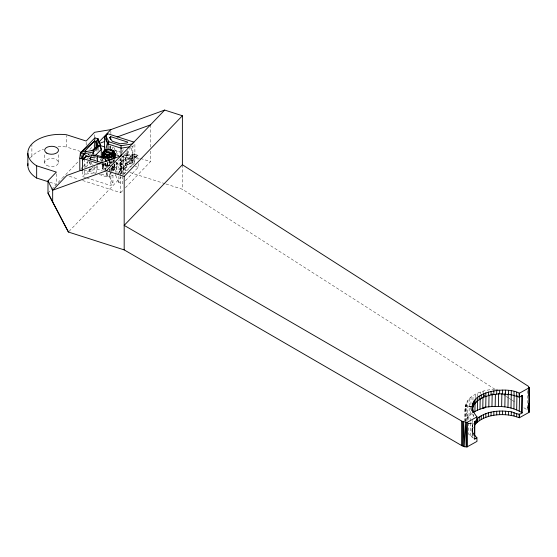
<?xml version="1.0" encoding="UTF-8"?>
<svg xmlns="http://www.w3.org/2000/svg" width="557" height="557" viewBox="0 0 557 557"><rect width="100%" height="100%" fill="white"/><g stroke="black" fill="none" stroke-linecap="round" stroke-linejoin="round"><path stroke-width="0.42" stroke-dasharray="2.79 2.09" d="M31.888 156.211L31.888 144.785M44.671 162.581L44.678 153.6M51.571 189.324L56.354 184.339L56.354 173.728M58.478 162.442L58.478 153.46M80.431 151.441L66.485 146.978L66.485 135.553M86.175 145.112L86.175 141.847M82.589 180.496L120.674 192.687L120.674 176.444M120.674 175.587L120.674 157.638M122.561 176.263L122.561 183.678L118.878 182.494L118.906 174.271L115.835 167.504L116.629 162.985L123.403 155.918L125.214 158.146L125.214 165.318L120.883 169.829L121.607 173.533L123.473 174.132L132.9 164.308L132.907 157.137L137.823 155.034L138.24 159.107L134.613 157.944L123.006 160.04L115.835 167.504L115.835 172.447M132.831 162.728L132.851 146.345L134.891 144.221L134.891 160.576L132.831 162.728L121.05 164.517L114.533 162.435M125.443 187.716L150.494 161.621L150.508 150.508M150.508 147.09L150.522 125.715M109.868 165.819L109.875 161.725M134.599 163.702L134.348 153.983L123.403 155.918L120.883 162.651L120.883 169.829L120.883 162.651L125.214 158.146L131.055 156.545L134.348 153.983L137.823 155.034L123.048 170.421L120.709 173.986M113.363 163.222L111.685 162.442L111.699 159.956M114.909 163.869L114.714 168.479L113.879 170.205L111.783 171.528L111.887 167.009M111.908 162.916L111.922 160.458M113.37 162.393L113.391 159.915M111.602 165.492L109.618 165.095L109.645 162.031L107.487 162.052L107.522 165.116L105.565 165.554L103.477 166.877L102.641 168.604L104.117 170.825L103.95 163.828M114.512 160.987L114.526 159.337M109.847 170.533L109.861 169.098C111.95 168.792 114.422 167.852 114.888 165.513L114.477 164.294L114.714 168.479M464.949 421.482C464.266 412.465 463.779 400.789 473.025 395.693C479.424 391.487 487.117 389.663 494.686 389.259M465.13 421.315L465.415 405.879L473.13 406.492L465.415 405.879L466.404 407.035L471.452 406.624M465.937 404.013L465.617 421.162L467.595 417.583L472.044 413.329M466.341 421.113L466.773 402.196M467.434 420.34L467.532 415.202L465.318 409.66L465.206 407.766L466.404 407.035M467.595 417.583L467.915 400.441M468.757 422.944L468.548 434.091L474.202 438.756M468.82 419.512L468.869 416.942L467.532 415.202M469.022 415.905L469.349 398.756M470.171 435.748L470.428 422.025M470.442 421.169L470.491 418.599L468.869 416.942M470.735 414.317L471.055 397.169M472.058 437.308L472.385 420.159M472.942 399.982L473.025 395.693M475.17 397.768L475.232 394.335M477.607 396.549L477.669 393.117M480.273 393.757L480.301 392.044M483.072 392.845L483.107 391.132M114.164 164.705L113.879 170.205L114.888 165.513M113.879 170.205L113.934 164.754M523.914 407.773L527.576 410.119L527.771 405.023M114.31 163.918L114.081 167.232L112.43 166.71M123.403 155.918L123.013 168.27L117.033 174.494M122.644 174.606L123.473 166.961L132.907 157.137L131.055 156.545L126.634 161.85L125.214 165.318L131.055 163.716L132.9 164.308M472.106 427.936L473.262 433.054L473.262 436.702C471.501 432.385 471.466 427.094 473.534 422.874M472.106 431.661L472.294 426.216M119.017 173.457L119.567 169.356L121.614 166.369L120.883 162.651L116.629 162.985L116.914 169.864L116.455 172.385M111.873 168.653L112.263 166.146M112.918 161.962L113.175 160.291M110.739 146.157L110.356 148.503L111.177 146.178M111.428 170.428L111.978 167.372M118.878 182.494L115.835 175.74L116.302 173.22M472.294 429.962L473.534 426.641M86.537 177.815L110.864 185.606L112.967 183.413L109.339 176.701L111.156 171.953M122.22 152.221L123.445 149.06M91.912 162.052L90.603 165.227L93.054 164.858M121.05 157.631L121.05 164.517L127.066 155.403L130.366 147.459M102.641 168.604L102.46 165.638L103.372 163.807L109.137 165.652M125.214 158.146L126.634 161.85L131.055 163.716L131.055 161.077L132.907 157.137L123.048 170.421L119.567 169.356L116.914 169.864M111.783 171.528L113.969 167.351L112.326 166.822M84.664 168.075L88.236 161.405M89.155 155.591L90.707 153.565M86.224 167.003L89.886 162.296M134.348 153.983L123.013 168.27L131.285 166.773M47.986 193.063L50.979 189.944M58.144 182.48L61.723 178.748M62.321 178.129L78.426 161.356M89.761 149.541L93.346 145.809M87.964 155.104L89.155 153.871M80.967 168.785L82.708 166.968M83.285 166.362L87.936 161.523M85.722 177.558L82.485 176.52L93.068 167.121M95.971 173.457L89.454 171.375L90.436 170.351L97.538 169.251L102.251 170.762M83.926 170.867L94.07 168.806L97.078 165.673M106.561 168.43L106.561 164.218L107.536 163.208L107.536 167.413M112.256 165.847L112.953 167.079L110.864 169.244L110.864 170.964M99.23 174.501L106.561 176.847L107.536 175.831L107.536 172.468M127.797 150.543L127.797 154.749L126.968 155.612L121.851 156.211M69.012 231.413L121.217 177.029M123.612 174.529L126.613 171.403L118.94 157.011M125.464 180.649L138.24 167.337L138.24 163.222M120.674 192.687L123.062 190.202M134.613 157.944L137.823 155.034M87.79 154.985L89.009 153.92M121.05 164.517L132.845 154.533L130.693 146.665M101.207 174.097L109.339 176.701L112.96 175.246L111.88 173.276M87.031 158.341L88.626 158.021M127.066 155.403L132.845 154.533M131.417 146.561L132.851 146.345M107.522 165.116L109.618 165.095M495.493 389.211L498.731 389.19M468.326 423.278L473.172 423.661L470.15 422.666M468.346 423.202L473.172 423.661M109.645 162.031L111.685 162.442M114.067 149.958L122.345 152.604M125.659 153.669L139.73 158.174M140.559 158.439L150.494 161.621M114.742 150.571L119.637 152.138M125.346 153.969L127.797 154.749M116.239 154.609L118.676 155.389M121.913 156.426L134.891 160.576M116.211 155.152L118.571 155.904M135.323 166.404L138.24 167.337M108.023 160.346L113.719 162.171M104.117 163.438L106.561 164.218M109.033 165.77L103.268 163.925L103.477 166.877L102.46 165.638L102.425 162.345M129.899 172.454L165.164 183.747M165.986 184.012L182.39 189.262L494.595 389.016M101.52 164.447L108.817 166.78M69.34 176.256L78.446 179.173M49.796 182.243L56.354 184.339M123.905 154.581L126.968 155.612L126.968 151.407M105.705 170.15L105.663 168.715L103.985 167.929L102.46 165.638M503.389 394.641L505.589 396.048M506.327 396.521L508.52 397.928M509.258 398.394L511.451 399.801M512.189 400.274L514.383 401.681M112.869 159.901L115.487 162.094M116.141 162.644L126.613 171.403M113.231 166.251L114.31 167.288M472.594 414.116L473.896 416.894M473.262 433.054L474.216 434.69M130.526 158.71L133.777 164.677M113.684 147.159L118.537 156.252M110.07 161.718L111.525 164.468M109.778 161.634L111.233 164.385M107.536 175.831L105.391 171.765L105.391 162.505M96.027 148.81L97.329 152.019M100.434 159.093L101.283 161.293L101.283 158.745M120.145 173.937L119.567 169.356L116.629 162.985L121.614 166.369L123.473 166.961L123.473 174.132M101.019 158.738L101.283 161.293M102.885 159.831L103.038 161.467M112.319 166.703L112.639 170.971M103.038 169.788L102.801 159.462M103.477 166.877L103.372 163.807L105.565 165.554L105.496 163.264M113.872 159.567L113.893 161.293M102.391 159.051L102.418 161.523M105.635 162.978L105.663 168.715M98.721 147.897L98.728 150.446M131.055 156.545L131.055 161.077M112.96 175.246L112.967 183.413M112.953 167.079L112.953 171.159M107.689 161.746L107.703 167.483M97.656 148.67L97.656 150.181M94.537 134.759L94.537 137.21M84.58 158.836L84.587 167.434M84.594 170.874L84.594 174.313L96.333 172.538L96.333 165.993M527.576 390.68L527.576 410.119M473.262 414.359L473.262 415.801M472.768 424.525L472.768 428.284M472.594 431.369L472.594 435.052M472.204 429.656L472.204 433.36M182.39 164.754L182.39 189.262M115.835 173.269L115.835 175.74M112.277 147.159L112.277 148.796M110.857 131.243L110.857 133.694M110.864 171.828L110.864 185.606M110.662 145.899L110.662 148.427M109.82 145.927L109.82 148.454M109.339 160.339L109.339 165.506M109.339 168.952L109.339 176.701M106.561 171.793L106.561 176.847M97.538 165.889L97.538 169.251M96.333 157.812L96.333 159.448M94.07 156.907L94.07 159.455M94.07 165.408L94.07 168.806M90.436 161.934L90.436 165.297M90.436 168.667L90.436 170.351M89.454 161.265L89.454 165.478M89.454 168.848L89.454 171.375M82.485 171.354L82.485 176.52M30.398 157.972A32.278 18.632 0 0 1 43.571 149.248M58.039 146.651A32.278 18.632 0 0 1 66.492 146.978M121.614 166.369L121.607 173.533L120.911 169.391L121.614 166.369M46.781 165.38A6.9 3.983 0 0 0 58.276 163.473A6.9 3.983 0 0 0 49.67 158.682A6.9 3.983 0 0 0 46.781 165.38"/><path stroke-width="0.84" d="M27.85 165.624L27.85 153.377M48.153 181.714L36.665 178.045L36.665 165.798A32.278 18.632 0 0 1 31.888 143.964A32.278 18.632 0 0 1 66.492 134.731L86.175 141.025L94.537 132.308L110.857 129.607L164.684 110.077L182.39 115.745L182.39 164.754L124.183 225.383L462.178 421.343L467.086 422.394L476.973 416.88C457.36 393.416 505.31 384.824 519.375 393.242L529.15 387.79L528.475 386.349L182.39 164.754M474.216 434.69L476.91 437.781L476.973 441.388L467.086 446.902L464.823 446.791L462.178 445.844L124.183 249.891L68.414 232.039L47.986 193.063L47.993 180.816L56.361 172.099L36.665 165.798M52.671 202.483L52.671 190.243L47.993 180.816M101.283 157.046L101.283 149.394L100.33 144.931L97.935 138.797L94.892 137.864L94.488 148.315L92.114 150.787M96.027 148.016L96.034 141.638L97.935 138.797L98.979 142.738M104.438 151.072L104.451 137.28L107.578 133.673L133.931 142.105L131.988 144.019L121.057 145.711L108.963 141.84L105.642 135.602L104.834 136.876L107.578 133.673L104.451 137.28L108.023 143.991L108.023 149.158M109.882 160.089L109.485 154.63L105.475 153.836L104.723 153.105L104.619 151.483L103.846 151.17L102.342 154.108L102.377 157.401M121.057 145.711L121.05 155.904M529.15 387.79L529.15 412.298L519.375 417.75L514.034 416.016L508.43 414.979L508.437 411.512C497.693 410.203 485.718 411.56 477.084 418.613L475.866 423.522L474.564 425.054L474.564 421.273M474.202 438.756L474.752 439.062L474.815 421.774L476.973 420.584L476.91 416.831M111.922 159.636L111.943 156.336L112.786 154.031L103.846 151.17L102.558 153.426L102.961 154.63C105.607 157.471 110.544 157.596 113.642 155.361L112.786 154.031L111.922 153.816L109.485 154.63M522.201 412.89L522.292 395.581L521.923 395.338L521.603 412.479L522.201 412.89C518.08 416.587 513.206 410.892 508.437 411.512M114.533 158.508C115.041 155.131 115.243 150.696 111.191 149.603C108.678 148.935 105.419 149.081 103.734 151.337L103.553 151.95M114.965 158.097L115.007 153.976L113.517 151.149L112.632 151.351L109.339 149.812L104.612 150.376L105.524 150.334L106.004 149.659L106.491 150.132M472.106 407.153L472.106 410.683C472.392 404.305 477.997 399.815 483.385 397.385L483.434 393.855L485.279 396.612L491.058 394.878L499.636 393.813L511.277 394.732L519.375 397.19L522.292 395.581M472.705 412.841L472.83 405.983M474.279 434.467L474.815 421.774M473.443 412.389L474.912 411.484L475.072 402.906M474.912 411.484L477.349 410.265L477.523 400.831M477.349 410.265L479.981 409.193L480.176 398.903M482.996 397.134L482.787 408.274L479.981 409.193M485.941 396.389L485.739 407.536L482.787 408.274L484.089 407.341C496.614 405.705 510.386 405.6 521.603 412.479M488.802 406.958L489.032 394.955M491.956 406.561L492.2 393.708M495.173 406.359L495.396 394.356M498.411 406.332L498.647 393.472M501.641 406.492L501.885 393.632M504.837 406.84L505.095 393.124M507.97 407.369L508.228 393.653M511.006 408.072L511.256 394.356M513.909 408.942L514.167 395.226M516.666 409.98L516.938 395.4M519.235 411.157L519.514 396.584M484.075 407.954L484.089 407.341M114.352 158.808L114.791 153.3L114.464 155.438L112.904 154.943M94.892 137.864L80.375 152.994L79.804 158.097L83.056 159.135L83.383 153.99L86.565 151.525L93.297 150.188L100.33 144.931L97.649 145.655L93.297 150.188L94.001 156.078M114.721 158.118L115.007 153.976L114.387 152.096L112.591 150.258L111.873 150.627M110.857 154.324L111.936 157.178L113.642 155.361L113.823 156.106L109.882 157.631L105.607 157.241L106.624 154.373M113.433 158.62L113.823 156.106L113.858 158.703M112.632 151.351L112.786 152.917L113.551 153.231L114.464 155.438L115.007 153.976M105.642 135.602L107.369 142.78L105.649 150.481M105.524 150.334L105.412 150.905L105.412 150.39L103.734 151.337L114.276 154.707L113.551 153.231L113.865 152.172L112.911 152.186M109.339 149.812L109.485 149.269M108.016 154.644L107.689 159.295M102.913 152.618L103.101 151.991L103.832 153.3C106.046 155.723 110.126 155.723 112.786 154.031L111.825 156.392M102.558 153.426L103.087 152.075L104.438 152.27M91.076 156.252L93.639 151.908L100.33 144.931M109.339 160.339L108.323 158.884L96.354 155.055L85.548 156.719L82.485 160.158L82.485 170.491M89.016 156.628L85.548 156.719L82.485 160.158M85.548 156.719L83.668 158.731L99.898 163.925M110.732 150.091L111.191 149.603L111.644 150.272M99.042 141.924L110.857 129.607M120.674 155.925L66.854 175.462L52.671 190.243L106.478 170.707L164.684 110.077M93.639 151.908L83.383 153.99L81.879 158.766L80.375 152.994L85.005 151.024L94.488 141.144L96.034 141.638L97.649 145.655L97.935 138.797L98.401 141.193M106.464 161.175L105.391 159.135L97.538 156.621L90.436 157.722L89.454 158.745L102.488 162.916M109.82 137.509L110.662 136.639L127.797 142.119L126.968 142.982L120.145 143.783L112.277 141.262L109.82 137.509L110.342 139.09M95.275 155.654L101.283 149.394L99.884 145.823M124.183 249.891L124.183 176.367L182.39 115.745M508.43 414.979C497.157 413.795 484.416 415.431 475.866 423.522L475.852 420.521M94.488 141.144L80.375 152.994L83.383 153.99L88.702 156.872M107.369 142.78L108.963 141.84L108.023 143.991L121.05 148.155L129.892 146.79M474.752 439.062L476.91 437.781M105.475 153.836L104.758 154.192L104.062 155.681L103.908 158.084M483.385 397.385L485.279 396.612M99.125 143.504L104.834 141.429M117.074 136.994L150.529 124.865M104.723 153.105L103.832 153.3L102.961 154.63L102.78 156.997M83.056 159.135L84.643 158.822M85.005 151.024L86.565 151.525M99.988 145.454L104.96 147.041M104.612 150.376L113.551 153.231M106.478 170.707L124.183 176.367M81.44 170.519L79.804 169.996L79.804 158.097M112.194 150.529L113.454 151.643M105.607 157.241L102.76 155.354L102.342 154.108L102.648 157.38M528.725 411.122L529.15 412.298M108.323 158.884L109.409 160.945M47.986 193.063L68.414 232.039M107.689 149.283L107.87 149.826M113.865 152.172L114.289 154.623M96.034 141.638L96.841 146.387M528.865 403.247L529.059 411.693L529.136 387.491L529.15 396.048M519.375 393.242L519.375 397.19M519.375 414.45L519.375 417.75M519.18 393.158L519.18 397.099M519.18 414.359L519.18 417.666M516.68 392.26L516.68 396.166M516.68 413.419L516.68 416.768M514.034 391.508L514.034 395.373M514.034 412.626L514.034 416.016M511.277 390.917L511.277 394.732M511.277 411.985L511.277 415.418M508.43 390.471L508.43 394.252M505.519 390.199L505.519 393.938M505.519 411.191L505.519 414.707M502.581 390.088L502.581 393.792M502.581 411.045L502.581 414.596M499.636 390.151L499.636 393.813M499.636 411.066L499.636 414.652M496.719 390.373L496.719 394.001M496.719 411.254L496.719 414.874M493.85 390.756L493.85 394.356M493.85 411.609L493.85 415.264M491.058 391.306L491.058 394.878M491.058 412.131L491.058 415.814M488.378 392.01L488.378 395.561M488.378 412.814L488.378 416.518M485.829 392.866L485.829 396.389M485.829 413.642L485.829 417.367M483.434 414.617L483.434 418.363M481.22 394.983L481.22 398.471M481.22 415.724L481.22 419.484M479.208 396.222L479.208 399.703M479.208 416.956L479.208 420.73M477.419 397.573L477.419 401.047M477.419 418.3L477.419 422.081M475.866 399.021L475.866 402.488M474.564 400.546L474.564 404.02M473.534 402.14L473.534 405.621M472.768 403.783L472.768 407.271M472.294 405.461L472.294 408.963M472.204 408.859L472.204 410.982M467.086 422.394L467.086 446.902M466.891 422.422L466.891 446.923L465.332 422.345L464.823 446.791L463.403 421.9L463.403 446.408M462.178 421.343L462.178 445.844M461.864 421.155L461.871 445.656M110.662 136.639L110.662 139.166M105.391 159.135L105.391 161.662M97.538 156.621L97.538 161.676M90.436 157.722L90.436 159.406M36.665 178.045A32.278 18.632 0 0 1 27.961 163.661M46.781 153.133A6.9 3.983 0 0 0 58.276 151.232A6.9 3.983 0 0 0 49.67 146.435A6.9 3.983 0 0 0 46.781 153.133"/></g></svg>
